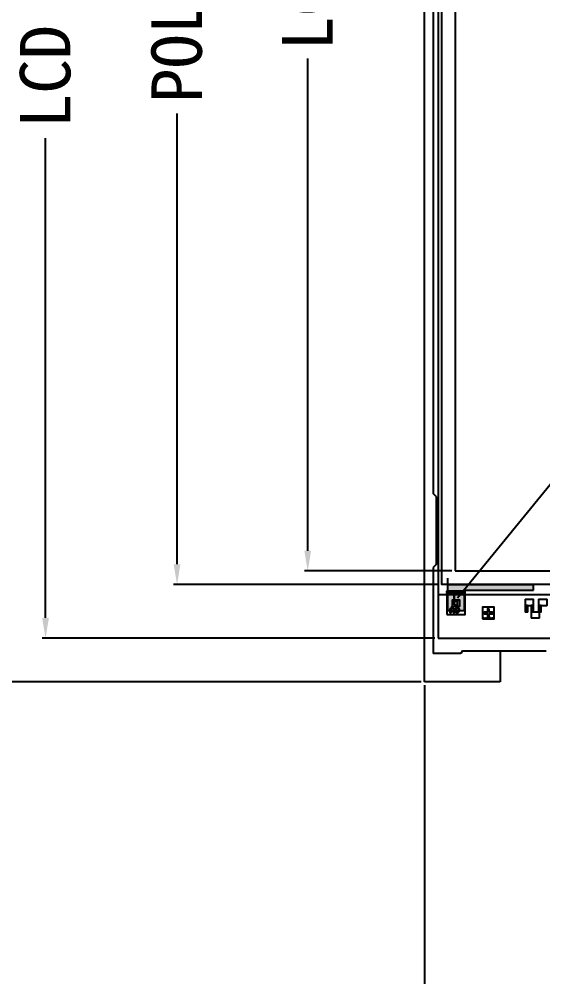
# Model space of a CAD drawing. Header units: millimetres. Extents: x 1248 to 1672, y 459 to 760.
# Drawn here: x 1294.9 to 1326.1, y 586.4 to 643.4 of the extents above; entities that cross this region are included whole.
import ezdxf
from ezdxf.enums import TextEntityAlignment as Align

# ---------------------------------------------------------------- set-up
doc = ezdxf.new("R2010")
doc.units = ezdxf.units.MM
for name, color, linetype in [('BL', 7, 'Continuous'), ('DIM（标注）', 3, 'Continuous'), ('FPC', 7, 'Continuous'), ('标 注', 3, 'Continuous')]:
    doc.layers.add(name, color=color, linetype=linetype)
doc.layers.add('DIM-S', color=3, linetype='Continuous', lineweight=5)
doc.styles.get("Standard").update_dxf_attribs({"font": 'txt', "bigfont": 'gbcbig.shx'})
doc.styles.add('宋体', font='')
doc.styles.get('宋体').set_extended_font_data('SimSun')
doc.dimstyles.new('LYLCM', dxfattribs={"dimtxt": 3, "dimasz": 1.2, "dimexe": 0.2, "dimexo": 0.2, "dimgap": 0.09, "dimtad": 0, "dimzin": 0, "dimdsep": 46, "dimtxsty": '宋体', "dimcen": 0.1, "dimadec": 0, "dimazin": 0, "dimtfac": 1, "dimtofl": 0, "dimtmove": 0, "dimatfit": 0, "dimldrblk": 'CLOSEDBLANK', "dimfxl": 1, "dimtolj": 1, "dimtzin": 0, "dimarcsym": 0})
doc.dimstyles.get("Standard").update_dxf_attribs({"dimtxt": 0.18, "dimasz": 0.18, "dimexe": 0.18, "dimexo": 0.0625, "dimgap": 0.09, "dimtad": 0, "dimtih": 1, "dimtoh": 1, "dimdec": 4, "dimzin": 0, "dimdsep": 46, "dimtxsty": 'Standard', "dimcen": 0.09, "dimadec": 0, "dimazin": 0, "dimtfac": 1, "dimtdec": 4, "dimtofl": 0, "dimtmove": 0, "dimatfit": 3, "dimfxl": 1, "dimtolj": 1, "dimtzin": 0, "dimarcsym": 0})

# ---------------------------------------------------------------- blocks, each defined once
blk = doc.blocks.new('*D7')
at = {"layer": 'Defpoints', "color": 0}
for p in [(1319.022, 698.829), (1289.25, 603.979), (1319.022, 603.979)]:
    blk.add_point(p, dxfattribs=at)
at = {"layer": 'DIM-S', "color": 0, "lineweight": -2}
for p, q in [((1318.822, 698.829), (1289.05, 698.829)), ((1289.25, 697.629), (1289.25, 666.429)), ((1289.25, 605.179), (1289.25, 634.599)), ((1318.822, 603.979), (1289.05, 603.979))]:
    blk.add_line(p, q, dxfattribs=at)
at = {"layer": 'DIM-S', "color": 0}
for points in [[(1289.05, 697.629), (1289.45, 697.629), (1289.25, 698.829)], [(1289.05, 605.179), (1289.45, 605.179), (1289.25, 603.979)]]:
    blk.add_solid(points, dxfattribs=at)
at = {"layer": 'DIM-S', "color": 7, "insert": (1289.25, 650.514), "char_height": 3, "attachment_point": 5, "rotation": 90, "style": '宋体'}
blk.add_mtext('\\A1;LCM 94.85%%P0.20', dxfattribs=at)
blk = doc.blocks.new('_ClosedBlank')
at = {"color": 0, "linetype": 'ByBlock', "lineweight": -2}
for p, q in [((-1, 0.167), (0, 0)), ((-1, 0.167), (-1, -0.167)), ((0, 0), (-1, -0.167))]:
    blk.add_line(p, q, dxfattribs=at)
blk = doc.blocks.new('*D9')
at = {"layer": 'Defpoints', "color": 0}
for p in [(1320.852, 696.979), (1312.088, 610.579), (1320.852, 610.579)]:
    blk.add_point(p, dxfattribs=at)
at = {"layer": 'DIM-S', "color": 0, "lineweight": -2}
for p, q in [((1320.652, 696.979), (1311.888, 696.979)), ((1312.088, 695.779), (1312.088, 666.494)), ((1312.088, 611.779), (1312.088, 641.064)), ((1320.652, 610.579), (1311.888, 610.579))]:
    blk.add_line(p, q, dxfattribs=at)
at = {"layer": 'DIM-S', "color": 0}
for points in [[(1311.888, 695.779), (1312.288, 695.779), (1312.088, 696.979)], [(1311.888, 611.779), (1312.288, 611.779), (1312.088, 610.579)]]:
    blk.add_solid(points, dxfattribs=at)
at = {"layer": 'DIM-S', "color": 7, "insert": (1312.088, 653.779), "char_height": 3, "attachment_point": 5, "rotation": 90, "style": '宋体'}
blk.add_mtext('\\A1;LCD AA 86.40', dxfattribs=at)
blk = doc.blocks.new('*D12')
at = {"layer": 'Defpoints', "color": 0}
for p in [(1296.499, 697.879), (1319.852, 697.879), (1319.852, 606.579)]:
    blk.add_point(p, dxfattribs=at)
at = {"layer": 'DIM-S', "color": 0, "lineweight": -2}
for p, q in [((1319.652, 697.879), (1296.299, 697.879)), ((1296.499, 696.679), (1296.499, 668.144)), ((1296.499, 607.779), (1296.499, 636.314)), ((1319.652, 606.579), (1296.299, 606.579))]:
    blk.add_line(p, q, dxfattribs=at)
at = {"layer": 'DIM-S', "color": 0}
for points in [[(1296.299, 696.679), (1296.699, 696.679), (1296.499, 697.879)], [(1296.299, 607.779), (1296.699, 607.779), (1296.499, 606.579)]]:
    blk.add_solid(points, dxfattribs=at)
at = {"layer": 'DIM-S', "color": 7, "insert": (1296.499, 652.229), "char_height": 3, "attachment_point": 5, "rotation": 90, "style": '宋体'}
blk.add_mtext('\\A1;LCD 91.30%%P0.20', dxfattribs=at)
blk = doc.blocks.new('*D15')
at = {"layer": 'Defpoints', "color": 0}
for p in [(1320.052, 697.679), (1304.317, 609.779), (1320.052, 609.779)]:
    blk.add_point(p, dxfattribs=at)
at = {"layer": 'DIM-S', "color": 0, "lineweight": -2}
for p, q in [((1319.852, 697.679), (1304.117, 697.679)), ((1304.317, 696.479), (1304.317, 669.661)), ((1304.317, 610.979), (1304.317, 637.797)), ((1319.852, 609.779), (1304.117, 609.779))]:
    blk.add_line(p, q, dxfattribs=at)
at = {"layer": 'DIM-S', "color": 0}
for points in [[(1304.117, 696.479), (1304.517, 696.479), (1304.317, 697.679)], [(1304.117, 610.979), (1304.517, 610.979), (1304.317, 609.779)]]:
    blk.add_solid(points, dxfattribs=at)
at = {"layer": 'DIM-S', "color": 7, "insert": (1304.317, 653.729), "char_height": 3, "attachment_point": 5, "rotation": 90, "style": '宋体'}
blk.add_mtext('\\A1;POL 87.90%%P0.20', dxfattribs=at)
blk = doc.blocks.new('LCD')
at = {"color": 6}
for p, q in [((7370.542, -447.285), (7370.542, -538.585)), ((7370.542, -538.585), (7424.382, -538.585))]:
    blk.add_line(p, q, dxfattribs=at)
for points in [[(7370.542, -535.985), (7424.382, -535.985), (7424.382, -447.285), (7370.542, -447.285)], [(7371.542, -534.585), (7423.382, -534.585), (7423.382, -448.185), (7371.542, -448.185)], [(7371.042, -537.185), (7372.142, -537.185), (7372.142, -535.785), (7371.492, -535.785), (7371.492, -535.8), (7372.127, -535.8), (7372.127, -535.815), (7371.492, -535.815), (7371.492, -535.83), (7372.127, -535.83), (7372.127, -535.845), (7371.492, -535.845), (7371.492, -535.86), (7372.127, -535.86), (7372.127, -535.875), (7371.492, -535.875), (7371.492, -535.89), (7372.127, -535.89), (7372.127, -535.905), (7371.492, -535.905), (7371.492, -535.92), (7372.127, -535.92), (7372.127, -535.935), (7371.492, -535.935), (7371.492, -535.95), (7372.127, -535.95), (7372.127, -535.965), (7371.492, -535.965), (7371.492, -536.305), (7371.792, -536.305), (7371.792, -536.705), (7371.623, -536.705), (7371.623, -536.774), (7371.711, -536.774), (7371.777, -536.84), (7371.777, -536.873), (7371.744, -536.873), (7371.744, -536.857), (7371.694, -536.807), (7371.627, -536.807), (7371.577, -536.857), (7371.577, -536.99), (7371.627, -537.04), (7371.694, -537.04), (7371.744, -536.99), (7371.744, -536.974), (7371.677, -536.974), (7371.677, -536.94), (7371.777, -536.94), (7371.777, -537.007), (7371.711, -537.074), (7371.611, -537.074), (7371.544, -537.007), (7371.544, -536.84), (7371.611, -536.774), (7371.623, -536.774), (7371.623, -536.705), (7371.341, -536.705), (7371.341, -536.774), (7371.418, -536.774), (7371.484, -536.84), (7371.484, -537.074), (7371.451, -537.074), (7371.451, -536.974), (7371.284, -536.974), (7371.284, -537.074), (7371.251, -537.074), (7371.251, -536.84), (7371.318, -536.774), (7371.341, -536.774), (7371.341, -536.705), (7371.392, -536.705), (7371.392, -536.305), (7371.492, -536.305), (7371.492, -535.965), (7371.057, -535.965), (7371.057, -535.95), (7371.492, -535.95), (7371.492, -535.935), (7371.057, -535.935), (7371.057, -535.92), (7371.492, -535.92), (7371.492, -535.905), (7371.057, -535.905), (7371.057, -535.89), (7371.492, -535.89), (7371.492, -535.875), (7371.057, -535.875), (7371.057, -535.86), (7371.492, -535.86), (7371.492, -535.845), (7371.057, -535.845), (7371.057, -535.83), (7371.492, -535.83), (7371.492, -535.815), (7371.057, -535.815), (7371.057, -535.8), (7371.492, -535.8), (7371.492, -535.785), (7371.042, -535.785)], [(7371.042, -537.185), (7372.142, -537.185), (7372.142, -535.785), (7371.042, -535.785)], [(7371.492, -536.605), (7371.692, -536.605), (7371.692, -536.405), (7371.492, -536.405)], [(7375.707, -536.625), (7375.717, -536.635), (7376.197, -536.635), (7376.207, -536.625), (7376.207, -536.295), (7376.197, -536.285), (7375.717, -536.285), (7375.707, -536.295)], [(7375.707, -537.016), (7375.711, -537.02), (7375.853, -537.02), (7375.857, -537.016), (7375.857, -536.654), (7375.853, -536.65), (7375.802, -536.65), (7375.802, -536.726), (7375.815, -536.726), (7375.827, -536.738), (7375.827, -536.775), (7375.815, -536.786), (7375.8, -536.786), (7375.8, -536.768), (7375.808, -536.768), (7375.809, -536.768), (7375.809, -536.745), (7375.808, -536.744), (7375.796, -536.744), (7375.791, -536.749), (7375.791, -536.756), (7375.783, -536.756), (7375.782, -536.758), (7375.78, -536.756), (7375.773, -536.756), (7375.773, -536.749), (7375.768, -536.745), (7375.768, -536.796), (7375.8, -536.796), (7375.827, -536.82), (7375.827, -536.833), (7375.8, -536.856), (7375.746, -536.856), (7375.746, -536.866), (7375.755, -536.866), (7375.755, -536.887), (7375.827, -536.887), (7375.827, -536.905), (7375.8, -536.905), (7375.8, -536.936), (7375.815, -536.936), (7375.827, -536.947), (7375.827, -536.985), (7375.815, -536.996), (7375.802, -536.996), (7375.802, -536.978), (7375.808, -536.978), (7375.809, -536.977), (7375.809, -536.955), (7375.808, -536.954), (7375.792, -536.954), (7375.791, -536.955), (7375.791, -536.985), (7375.782, -536.994), (7375.779, -536.996), (7375.749, -536.996), (7375.737, -536.985), (7375.737, -536.947), (7375.749, -536.936), (7375.762, -536.936), (7375.762, -536.954), (7375.756, -536.954), (7375.755, -536.955), (7375.755, -536.977), (7375.756, -536.978), (7375.772, -536.978), (7375.773, -536.977), (7375.773, -536.947), (7375.785, -536.936), (7375.8, -536.936), (7375.8, -536.905), (7375.755, -536.905), (7375.755, -536.926), (7375.737, -536.926), (7375.737, -536.866), (7375.746, -536.866), (7375.746, -536.856), (7375.737, -536.856), (7375.737, -536.838), (7375.793, -536.838), (7375.807, -536.826), (7375.793, -536.814), (7375.737, -536.814), (7375.737, -536.796), (7375.768, -536.796), (7375.768, -536.745), (7375.767, -536.744), (7375.756, -536.744), (7375.755, -536.745), (7375.755, -536.768), (7375.756, -536.768), (7375.764, -536.768), (7375.764, -536.786), (7375.749, -536.786), (7375.737, -536.775), (7375.737, -536.738), (7375.749, -536.726), (7375.775, -536.726), (7375.782, -536.733), (7375.789, -536.726), (7375.802, -536.726), (7375.802, -536.65), (7375.782, -536.65), (7375.782, -536.666), (7375.794, -536.679), (7375.794, -536.679), (7375.794, -536.698), (7375.77, -536.698), (7375.77, -536.678), (7375.782, -536.666), (7375.782, -536.65), (7375.711, -536.65), (7375.707, -536.654)], [(7376.057, -537.016), (7376.061, -537.02), (7376.203, -537.02), (7376.207, -537.016), (7376.207, -536.654), (7376.203, -536.65), (7376.168, -536.65), (7376.168, -536.678), (7376.177, -536.678), (7376.177, -536.706), (7376.159, -536.706), (7376.159, -536.7), (7376.118, -536.7), (7376.118, -536.718), (7376.15, -536.718), (7376.177, -536.742), (7376.177, -536.755), (7376.15, -536.778), (7376.096, -536.778), (7376.096, -536.788), (7376.105, -536.788), (7376.105, -536.809), (7376.177, -536.809), (7376.177, -536.827), (7376.15, -536.827), (7376.15, -536.858), (7376.165, -536.858), (7376.177, -536.869), (7376.177, -536.907), (7376.165, -536.918), (7376.152, -536.918), (7376.152, -536.9), (7376.158, -536.9), (7376.159, -536.899), (7376.159, -536.877), (7376.158, -536.876), (7376.141, -536.876), (7376.141, -536.877), (7376.141, -536.907), (7376.134, -536.913), (7376.134, -536.967), (7376.146, -536.967), (7376.146, -536.987), (7376.133, -536.999), (7376.122, -536.987), (7376.122, -536.967), (7376.134, -536.967), (7376.134, -536.913), (7376.129, -536.918), (7376.098, -536.918), (7376.087, -536.907), (7376.087, -536.869), (7376.098, -536.858), (7376.111, -536.858), (7376.111, -536.876), (7376.105, -536.876), (7376.105, -536.877), (7376.105, -536.899), (7376.105, -536.9), (7376.122, -536.9), (7376.123, -536.899), (7376.123, -536.869), (7376.134, -536.858), (7376.15, -536.858), (7376.15, -536.827), (7376.105, -536.827), (7376.105, -536.848), (7376.087, -536.848), (7376.087, -536.788), (7376.096, -536.788), (7376.096, -536.778), (7376.087, -536.778), (7376.087, -536.76), (7376.143, -536.76), (7376.157, -536.748), (7376.143, -536.736), (7376.087, -536.736), (7376.087, -536.718), (7376.118, -536.718), (7376.118, -536.7), (7376.109, -536.7), (7376.109, -536.708), (7376.096, -536.708), (7376.087, -536.697), (7376.087, -536.682), (7376.159, -536.682), (7376.159, -536.678), (7376.168, -536.678), (7376.168, -536.65), (7376.061, -536.65), (7376.057, -536.654)], [(7376.507, -536.625), (7376.517, -536.635), (7376.997, -536.635), (7377.007, -536.625), (7377.007, -536.295), (7376.997, -536.285), (7376.517, -536.285), (7376.507, -536.295)], [(7376.507, -537.016), (7376.511, -537.02), (7376.653, -537.02), (7376.657, -537.016), (7376.657, -536.654), (7376.653, -536.65), (7376.582, -536.65), (7376.582, -536.669), (7376.594, -536.682), (7376.594, -536.701), (7376.582, -536.701), (7376.582, -536.779), (7376.627, -536.779), (7376.627, -536.797), (7376.591, -536.797), (7376.591, -536.821), (7376.627, -536.821), (7376.627, -536.839), (7376.605, -536.839), (7376.605, -536.845), (7376.616, -536.845), (7376.627, -536.856), (7376.627, -536.894), (7376.616, -536.905), (7376.596, -536.905), (7376.596, -536.911), (7376.615, -536.911), (7376.627, -536.922), (7376.627, -536.96), (7376.615, -536.971), (7376.548, -536.971), (7376.537, -536.96), (7376.537, -536.922), (7376.548, -536.911), (7376.567, -536.911), (7376.567, -536.929), (7376.555, -536.929), (7376.555, -536.93), (7376.555, -536.952), (7376.555, -536.953), (7376.608, -536.953), (7376.609, -536.952), (7376.609, -536.93), (7376.608, -536.929), (7376.594, -536.929), (7376.594, -536.941), (7376.576, -536.941), (7376.576, -536.911), (7376.596, -536.911), (7376.596, -536.905), (7376.548, -536.905), (7376.537, -536.894), (7376.537, -536.856), (7376.548, -536.845), (7376.568, -536.845), (7376.568, -536.863), (7376.556, -536.863), (7376.555, -536.864), (7376.555, -536.886), (7376.556, -536.887), (7376.608, -536.887), (7376.609, -536.886), (7376.609, -536.864), (7376.608, -536.863), (7376.595, -536.863), (7376.595, -536.845), (7376.605, -536.845), (7376.605, -536.839), (7376.537, -536.839), (7376.537, -536.821), (7376.573, -536.821), (7376.573, -536.797), (7376.537, -536.797), (7376.537, -536.779), (7376.582, -536.779), (7376.582, -536.701), (7376.57, -536.701), (7376.57, -536.681), (7376.582, -536.669), (7376.582, -536.65), (7376.511, -536.65), (7376.507, -536.654)], [(7371.401, -536.807), (7371.334, -536.807), (7371.284, -536.857), (7371.284, -536.94), (7371.451, -536.94), (7371.451, -536.857)], [(7373.167, -537.435), (7373.867, -537.435), (7373.867, -536.735), (7373.167, -536.735)], [(7373.567, -536.835), (7373.467, -536.835), (7373.467, -537.035), (7373.267, -537.035), (7373.267, -537.135), (7373.467, -537.135), (7373.467, -537.335), (7373.567, -537.335), (7373.567, -537.135), (7373.767, -537.135), (7373.767, -537.035), (7373.567, -537.035)], [(7376.057, -537.375), (7376.067, -537.385), (7376.547, -537.385), (7376.557, -537.375), (7376.557, -537.045), (7376.547, -537.035), (7376.067, -537.035), (7376.057, -537.045)]]:
    blk.add_lwpolyline(points, close=True, dxfattribs=at)
for points in [[(7371.102, -535.794), (7371.102, -535.985)], [(7371.177, -535.794), (7371.177, -535.985)], [(7371.252, -535.794), (7371.252, -535.985)], [(7371.327, -535.794), (7371.327, -535.985)], [(7371.402, -535.794), (7371.402, -535.985)], [(7371.477, -535.794), (7371.477, -535.985)], [(7371.552, -535.794), (7371.552, -535.985)], [(7371.627, -535.794), (7371.627, -535.985)], [(7371.702, -535.794), (7371.702, -535.985)], [(7371.777, -535.794), (7371.777, -535.985)], [(7371.852, -535.794), (7371.852, -535.985)], [(7371.927, -535.794), (7371.927, -535.985)], [(7372.002, -535.794), (7372.002, -535.985)], [(7372.077, -535.794), (7372.077, -535.985)]]:
    blk.add_lwpolyline(points, dxfattribs=at)
blk.add_text('PANEL PROC KEY', height=0.05, dxfattribs=at).set_placement((7373.517, -537.384), align=Align.MIDDLE_CENTER)
blk = doc.blocks.new('f')
at = {"color": 7, "linetype": 'Continuous'}
blk.add_line((7236.97, -555.203), (7236.97, -460.353), dxfattribs=at)
at = {"ltscale": 5}
for p, q in [((7237.7, -544.203), (7237.5, -544.003)), ((7237.7, -548.203), (7237.5, -548.403))]:
    blk.add_line(p, q, dxfattribs=at)
at = {"color": 0}
blk.add_line((7241.472, -555.203), (7236.972, -555.203), dxfattribs=at)
at = {"layer": 'BL', "color": 7, "linetype": 'Continuous'}
for p, q in [((7237.5, -468.403), (7237.5, -544.003)), ((7237.7, -548.203), (7237.7, -544.203)), ((7237.5, -548.403), (7237.5, -553.523)), ((7241.472, -553.353), (7241.472, -555.203))]:
    blk.add_line(p, q, dxfattribs=at)
at = {"layer": 'BL', "color": 0, "linetype": 'Continuous'}
for p, q in [((7239.131, -553.523), (7237.502, -553.523)), ((7239.24, -553.353), (7239.131, -553.523)), ((7239.24, -553.353), (7244.22, -553.353))]:
    blk.add_line(p, q, dxfattribs=at)
blk = doc.blocks.new('*D22')
at = {"layer": 'Defpoints', "color": 0}
for p in [(1319.023, 603.979), (1289.25, 560.74), (1340.472, 560.74)]:
    blk.add_point(p, dxfattribs=at)
at = {"layer": 'DIM-S', "color": 0, "lineweight": -2}
for p, q in [((1318.823, 603.979), (1289.05, 603.979)), ((1289.25, 602.779), (1289.25, 592.966)), ((1289.25, 561.94), (1289.25, 571.753)), ((1340.272, 560.74), (1289.05, 560.74))]:
    blk.add_line(p, q, dxfattribs=at)
at = {"layer": 'DIM-S', "color": 0}
for points in [[(1289.05, 602.779), (1289.45, 602.779), (1289.25, 603.979)], [(1289.05, 561.94), (1289.45, 561.94), (1289.25, 560.74)]]:
    blk.add_solid(points, dxfattribs=at)
at = {"layer": 'DIM-S', "color": 7, "insert": (1289.25, 582.36), "char_height": 3, "attachment_point": 5, "rotation": 90, "style": '宋体'}
blk.add_mtext('\\A1;43.24%%P0.5', dxfattribs=at)
blk = doc.blocks.new('*D23')
at = {"layer": 'Defpoints', "color": 0}
for p in [(1319.022, 603.979), (1337.322, 560.94), (1319.022, 545.362)]:
    blk.add_point(p, dxfattribs=at)
at = {"layer": 'DIM-S', "color": 0, "lineweight": -2}
for p, q in [((1319.022, 603.779), (1319.022, 545.162)), ((1337.322, 560.74), (1337.322, 545.162)), ((1317.822, 545.362), (1316.622, 545.362)), ((1338.522, 545.362), (1339.722, 545.362))]:
    blk.add_line(p, q, dxfattribs=at)
at = {"layer": 'DIM-S', "color": 0}
for points in [[(1317.822, 545.562), (1317.822, 545.162), (1319.022, 545.362)], [(1338.522, 545.562), (1338.522, 545.162), (1337.322, 545.362)]]:
    blk.add_solid(points, dxfattribs=at)
at = {"layer": 'DIM-S', "color": 7, "insert": (1306.182, 545.362), "char_height": 3, "attachment_point": 5, "style": '宋体'}
blk.add_mtext('\\A1;18.30%%P0.5', dxfattribs=at)

msp = doc.modelspace()

# ---------------------------------------------------------------- hatches: boundary and pattern name
at = {"layer": 'FPC'}
msp.add_hatch(color=0, dxfattribs=at).paths.add_polyline_path([(1325.512, 609.429), (1325.512, 609.779), (1320.422, 609.779), (1320.422, 608.204), (1321.382, 608.204), (1321.382, 609.429)])

# ---------------------------------------------------------------- linework, layer by layer
at = {"color": 4}
msp.add_line((1320.422, 609.554), (1320.422, 610.143), dxfattribs=at)
msp.add_lwpolyline([(1320.052, 697.679), (1373.492, 697.679), (1373.492, 609.779), (1320.052, 609.779)], close=True, dxfattribs=at)
at = {"layer": 'FPC', "color": 0}
for p, q in [((1320.422, 608.204), (1320.422, 609.779)), ((1320.422, 609.779), (1325.512, 609.779)), ((1325.512, 609.429), (1325.512, 609.779)), ((1321.382, 609.429), (1325.512, 609.429))]:
    msp.add_line(p, q, dxfattribs=at)
msp.add_lwpolyline([(1321.382, 609.429), (1321.382, 608.204), (1320.422, 608.204), (1320.422, 609.429)], dxfattribs=at)

# ---------------------------------------------------------------- block references
at = {"layer": '标 注', "color": 7}
for name, p in [('f', (-5917.949, 1159.182)), ('LCD', (-6050.69, 1145.164))]:
    msp.add_blockref(name, p, dxfattribs=at)

# ---------------------------------------------------------------- dimensions: what is measured, and where the dimension line sits
at = {"layer": 'DIM-S'}
dim = msp.add_linear_dim(base=(1289.25, 603.979), p1=(1319.022, 698.829), p2=(1319.022, 603.979), angle=90, text='LCM <>%%P0.20', dimstyle='LYLCM', override={"dimclrt": 7}, dxfattribs=at)
dim.commit()
dim.dimension.update_dxf_attribs({"geometry": '*D7', "text_midpoint": (1289.25, 650.514), "dimtype": 160})
for base, p1, p2, text, override, picture, middle in [((1296.499, 697.879), (1319.852, 606.579), (1319.852, 697.879), 'LCD <>%%P0.20', {"dimclrt": 7}, '*D12', (1296.499, 652.229)), ((1304.317, 609.779), (1320.052, 697.679), (1320.052, 609.779), 'POL <>%%P0.20', {"dimclrt": 7}, '*D15', (1304.317, 653.729)), ((1312.088, 610.579), (1320.852, 696.979), (1320.852, 610.579), 'LCD AA <>', {"dimclrt": 7}, '*D9', (1312.088, 653.779)), ((1289.25, 560.74), (1319.023, 603.979), (1340.472, 560.74), '<>%%P0.5', {"dimtxsty": '宋体', "dimclrt": 7}, '*D22', (1289.25, 582.36))]:
    dim = msp.add_linear_dim(base=base, p1=p1, p2=p2, angle=90, text=text, dimstyle='LYLCM', override=override, dxfattribs=at)
    dim.commit()
    dim.dimension.update_dxf_attribs({"geometry": picture, "text_midpoint": middle})
dim = msp.add_linear_dim(base=(1319.022, 545.362), p1=(1337.322, 560.94), p2=(1319.022, 603.979), text='<>%%P0.5', dimstyle='LYLCM', override={"dimtxsty": '宋体', "dimclrt": 7}, dxfattribs=at)
dim.commit()
dim.dimension.update_dxf_attribs({"geometry": '*D23', "text_midpoint": (1306.182, 545.362)})

# ---------------------------------------------------------------- leaders
at = {"layer": 'DIM（标注）'}
msp.add_leader([(1321.001, 608.976), (1330.668, 620.838), (1354.423, 620.838)], dimstyle='Standard', override={"dimtxt": 5, "dimgap": 0.09, "dimtad": 0, "dimtih": 0, "dimtoh": 0, "dimclrd": 3, "dimclre": 3, "dimclrt": 7}, dxfattribs=at)

doc.saveas('drawing.dxf')
